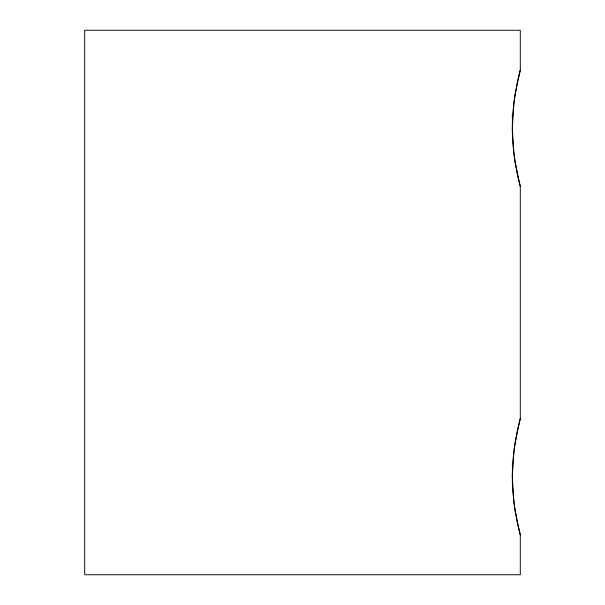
<?xml version="1.0" encoding="UTF-8"?>
<svg xmlns="http://www.w3.org/2000/svg" width="605" height="605" viewBox="0 0 605 605"><rect width="100%" height="100%" fill="white"/><g stroke="black" fill="none" stroke-linecap="round" stroke-linejoin="round"><path stroke-width="0.91" d="M513.895 102.797L512.337 128.26L513.895 153.723M513.895 451.277L512.337 476.74L513.895 502.203M513.978 101.89L517.502 81.274L520.262 70.18L515.067 94.123L513.116 110.314A56 15.314 90 0 0 513.116 146.206L515.059 162.397L520.262 186.34L517.502 175.246L513.978 154.63M513.978 450.37L517.502 429.754L520.262 418.66L515.067 442.603L513.116 458.794A56 15.314 90 0 0 513.116 494.686L515.059 510.877L520.262 534.82L517.502 523.726L513.978 503.11M520.3 70.278L520.3 30.25L84.7 30.25L84.7 574.75L520.3 574.75L520.3 534.722M520.3 186.242L520.3 418.758M512.299 114.889A57.362 7.389 -90 0 1 512.503 128.26M512.337 463.37A57.369 7.464 90 0 1 512.548 476.74"/></g></svg>
